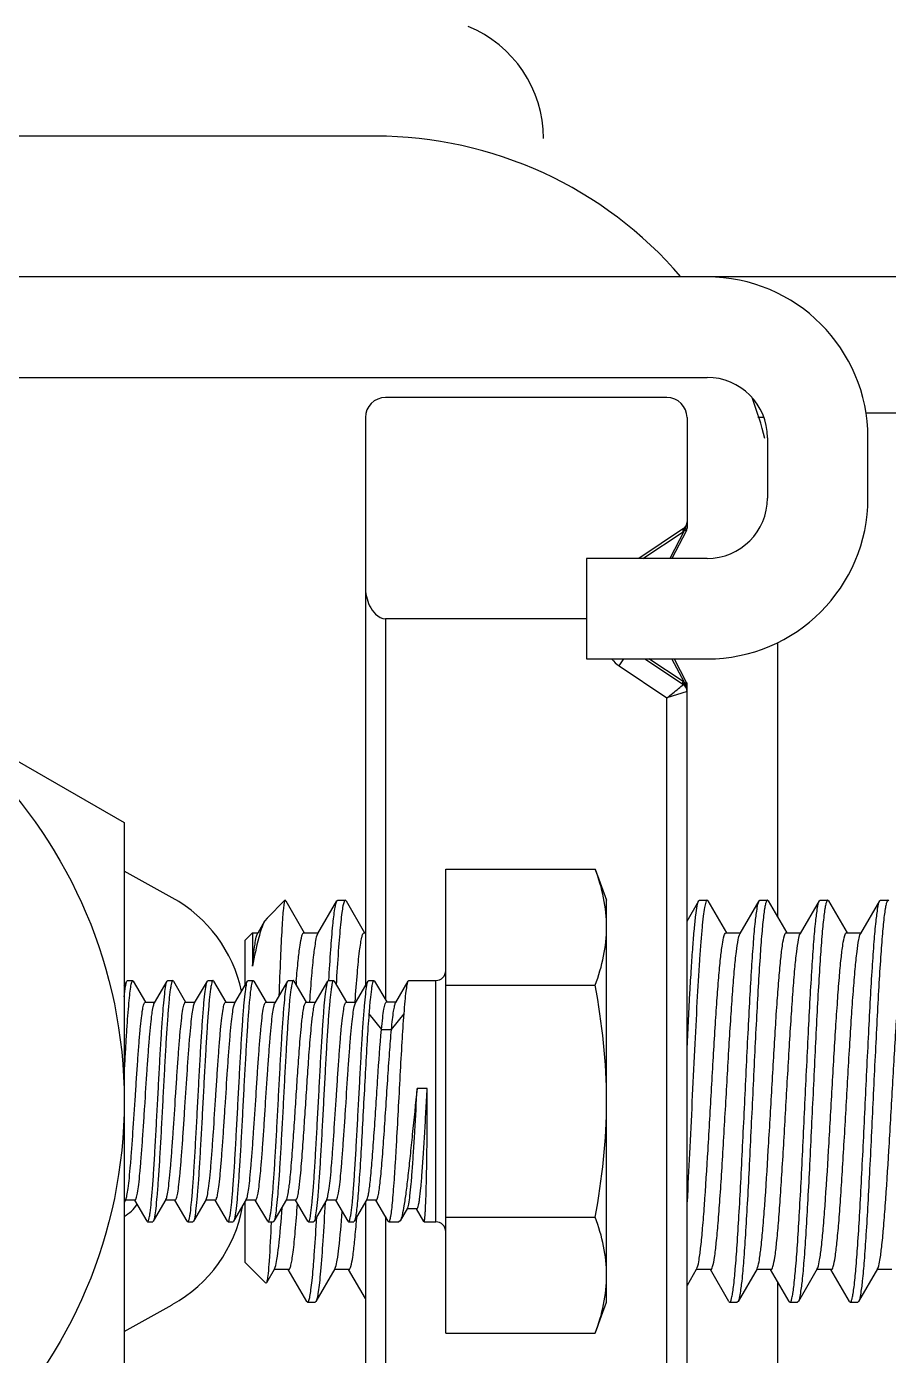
# Model space of a CAD drawing. Extents: x 27938 to 1507990, y 110129 to 923079.
# Drawn here: x 478584.3 to 478759.6, y 358141.1 to 358411.4 of the extents above; entities that cross this region are included whole.
import ezdxf

# ---------------------------------------------------------------- set-up
doc = ezdxf.new("R2010")
doc.units = 0
doc.header["$LTSCALE"] = 1000
doc.header["$MEASUREMENT"] = 0

msp = doc.modelspace()

# ---------------------------------------------------------------- linework, layer by layer
for p, q in [((478655.24, 358389.11), (478311.45, 358389.11)), ((479899.14, 358360.5), (478452.85, 358360.49)), ((478452.85, 358340.05), (478722.71, 358340.05)), ((478714.53, 358335.96), (478657.29, 358335.96)), ((479899.14, 358332.79), (478755.03, 358332.79)), ((478653.2, 358331.87), (478653.2, 358216.31)), ((478718.62, 358331.87), (478718.62, 358310.66)), ((478734.22, 358331.87), (478733.01, 358331.87)), ((478734.97, 358327.78), (478734.97, 358315.51)), ((478755.42, 358315.51), (478755.42, 358327.78)), ((478717.89, 358309.3), (478708.8, 358303.25)), ((478709.64, 358303.25), (478717.83, 358308.67)), ((478718.06, 358308.84), (478715.11, 358303.25)), ((478718.47, 358308.81), (478715.54, 358303.25)), ((478717.97, 358309.09), (478718.06, 358308.84)), ((478718.06, 358308.84), (478718.16, 358308.97)), ((478718.36, 358309.06), (478718.21, 358308.99)), ((478718.33, 358309.52), (478718.48, 358309.96)), ((478718.62, 358310.66), (478718.62, 358309.38)), ((478506, 358306.16), (478604.13, 358249.51)), ((478722.71, 358303.25), (478698.17, 358303.25)), ((478698.17, 358303.25), (478698.17, 358282.8)), ((478698.17, 358290.98), (478657.29, 358290.98)), ((478657.29, 358290.98), (478657.29, 358213.46)), ((478737.02, 358286.12), (478737.02, 358230.35)), ((478698.17, 358282.8), (478722.71, 358282.8)), ((478704.81, 358281.37), (478705.77, 358282.8)), ((478704.81, 358281.37), (478714.53, 358274.89)), ((478710.03, 358282.8), (478717.89, 358277.57)), ((478717.82, 358278.19), (478710.83, 358282.81)), ((478718.09, 358278), (478715.56, 358282.8)), ((478715.98, 358282.8), (478718.47, 358278.09)), ((478718.62, 358276.2), (478714.53, 358274.89)), ((478718, 358277.76), (478718.09, 358278)), ((478718.05, 358277.51), (478718.06, 358277.46)), ((478718.06, 358277.46), (478718.1, 358277.4)), ((478718.12, 358277.96), (478718.09, 358278)), ((478718.15, 358277.91), (478718.12, 358277.96)), ((478718.14, 358277.9), (478718.48, 358278.09)), ((478718.62, 358109.5), (478718.62, 358277.51)), ((478714.53, 358110.81), (478714.53, 358274.89)), ((478604.13, 358249.51), (478604.13, 358136.2)), ((478613.92, 358234.24), (478604.13, 358239.66)), ((478669.55, 358240.06), (478699.96, 358240.06)), ((478669.55, 358145.64), (478669.55, 358240.06)), ((478699.96, 358240.06), (478702.26, 358233.74)), ((478633.19, 358230.09), (478636.84, 358233.74)), ((478636.84, 358233.74), (478636.82, 358233.71)), ((478637, 358233.6), (478636.84, 358233.74)), ((478637, 358233.6), (478640.76, 358227.11)), ((478643.54, 358226.95), (478647.41, 358233.6)), ((478647.41, 358233.6), (478647.57, 358233.74)), ((478647.57, 358233.74), (478649.11, 358233.74)), ((478647.57, 358233.74), (478649.11, 358233.74)), ((478649.11, 358233.74), (478649.09, 358233.74)), ((478649.27, 358233.6), (478649.11, 358233.74)), ((478649.27, 358233.6), (478653.03, 358227.11)), ((478702.26, 358151.96), (478702.26, 358233.74)), ((478718.62, 358229.49), (478721.01, 358233.6)), ((478721.01, 358233.6), (478721.17, 358233.74)), ((478721.17, 358233.74), (478722.71, 358233.74)), ((478721.17, 358233.74), (478722.71, 358233.74)), ((478722.71, 358233.74), (478722.68, 358233.74)), ((478722.87, 358233.6), (478722.71, 358233.74)), ((478722.87, 358233.6), (478726.63, 358227.11)), ((478729.41, 358226.95), (478733.28, 358233.6)), ((478733.28, 358233.6), (478733.44, 358233.74)), ((478733.44, 358233.74), (478734.97, 358233.74)), ((478733.44, 358233.74), (478734.97, 358233.74)), ((478734.97, 358233.74), (478734.95, 358233.74)), ((478735.13, 358233.6), (478734.97, 358233.74)), ((478735.13, 358233.6), (478738.89, 358227.11)), ((478741.67, 358226.95), (478745.54, 358233.6)), ((478745.54, 358233.6), (478745.7, 358233.74)), ((478745.7, 358233.74), (478747.24, 358233.74)), ((478745.7, 358233.74), (478747.24, 358233.74)), ((478747.24, 358233.74), (478747.22, 358233.74)), ((478747.4, 358233.6), (478747.24, 358233.74)), ((478747.4, 358233.6), (478751.16, 358227.11)), ((478753.94, 358226.95), (478757.81, 358233.6)), ((478757.81, 358233.6), (478757.97, 358233.74)), ((478757.97, 358233.74), (478759.51, 358233.74)), ((478757.97, 358233.74), (478759.51, 358233.74)), ((478759.51, 358233.74), (478759.48, 358233.74)), ((478759.67, 358233.6), (478759.51, 358233.74)), ((478633.19, 358230.09), (478632.76, 358229.51)), ((478628.66, 358225.56), (478630.22, 358227.11)), ((478630.22, 358227.11), (478631.37, 358227.11)), ((478630.22, 358227.11), (478630.22, 358220.34)), ((478631.28, 358226.95), (478631.37, 358227.11)), ((478631.37, 358227.11), (478632.76, 358229.51)), ((478640.67, 358227.11), (478643.64, 358227.11)), ((478652.93, 358227.11), (478653.2, 358227.11)), ((478726.53, 358227.11), (478729.5, 358227.11)), ((478738.8, 358227.11), (478741.77, 358227.11)), ((478751.06, 358227.11), (478754.03, 358227.11)), ((478628.66, 358225.56), (478628.66, 358216.31)), ((478604.13, 358216.31), (478604.7, 358217.28)), ((478604.7, 358217.28), (478604.82, 358217.38)), ((478604.82, 358217.38), (478605.84, 358217.38)), ((478604.82, 358217.38), (478605.84, 358217.38)), ((478605.96, 358217.28), (478605.84, 358217.38)), ((478605.96, 358217.28), (478608.46, 358212.97)), ((478610.29, 358212.84), (478612.88, 358217.28)), ((478612.88, 358217.28), (478612.99, 358217.38)), ((478612.99, 358217.38), (478614.02, 358217.38)), ((478612.99, 358217.38), (478614.02, 358217.38)), ((478614.14, 358217.28), (478614.02, 358217.38)), ((478614.14, 358217.28), (478616.64, 358212.97)), ((478618.47, 358212.84), (478621.05, 358217.28)), ((478621.05, 358217.28), (478621.17, 358217.38)), ((478621.17, 358217.38), (478622.2, 358217.38)), ((478621.17, 358217.38), (478622.2, 358217.38)), ((478622.22, 358217.38), (478622.2, 358217.38)), ((478622.31, 358217.28), (478622.22, 358217.38)), ((478622.31, 358217.28), (478624.82, 358212.97)), ((478626.64, 358212.84), (478629.23, 358217.28)), ((478629.23, 358217.28), (478629.35, 358217.38)), ((478629.35, 358217.38), (478630.37, 358217.38)), ((478629.35, 358217.38), (478630.37, 358217.38)), ((478630.49, 358217.28), (478630.37, 358217.38)), ((478630.49, 358217.28), (478633, 358212.97)), ((478634.82, 358212.84), (478637.41, 358217.28)), ((478637.41, 358217.28), (478637.53, 358217.38)), ((478637.53, 358217.38), (478638.55, 358217.38)), ((478637.53, 358217.38), (478638.55, 358217.38)), ((478638.67, 358217.28), (478638.55, 358217.38)), ((478638.67, 358217.28), (478641.17, 358212.97)), ((478643, 358212.84), (478645.59, 358217.28)), ((478645.59, 358217.28), (478645.7, 358217.38)), ((478645.7, 358217.38), (478646.73, 358217.38)), ((478645.7, 358217.38), (478646.73, 358217.38)), ((478646.85, 358217.28), (478646.73, 358217.38)), ((478646.85, 358217.28), (478649.35, 358212.97)), ((478647.29, 358217.27), (478647.25, 358216.63)), ((478647.3, 358217.44), (478647.29, 358217.27)), ((478651.18, 358212.84), (478653.76, 358217.28)), ((478653.76, 358217.28), (478653.88, 358217.38)), ((478653.88, 358217.38), (478654.94, 358217.38)), ((478653.88, 358217.38), (478654.94, 358217.38)), ((478655.08, 358217.26), (478654.94, 358217.38)), ((478655.08, 358217.26), (478657.54, 358213.03)), ((478659.36, 358212.9), (478661.92, 358217.29)), ((478661.92, 358217.29), (478662.02, 358217.38)), ((478662.02, 358217.38), (478667.51, 358217.38)), ((478662.02, 358217.38), (478667.51, 358217.38)), ((478667.51, 358168.32), (478667.51, 358217.38)), ((478669.55, 358216.46), (478699.96, 358216.46)), ((478608.39, 358212.97), (478610.36, 358212.97)), ((478616.57, 358212.97), (478618.54, 358212.97)), ((478624.75, 358212.97), (478626.72, 358212.97)), ((478632.92, 358212.97), (478634.89, 358212.97)), ((478641.1, 358212.97), (478643.07, 358212.97)), ((478649.28, 358212.97), (478651.25, 358212.97)), ((478651.09, 358212.94), (478651.1, 358213.07)), ((478657.47, 358213.03), (478659.44, 358213.03)), ((478653.92, 358210.63), (478656.47, 358207.43)), ((478658.51, 358207.43), (478661.07, 358210.63)), ((478656.47, 358207.43), (478658.51, 358207.43)), ((478665.77, 358195.45), (478663.73, 358195.45)), ((478604.45, 358172.86), (478604.13, 358172.32)), ((478606.35, 358172.73), (478604.37, 358172.73)), ((478608.79, 358168.42), (478606.27, 358172.73)), ((478612.62, 358172.86), (478610.05, 358168.42)), ((478614.52, 358172.73), (478612.55, 358172.73)), ((478616.96, 358168.42), (478614.45, 358172.73)), ((478620.8, 358172.86), (478618.23, 358168.42)), ((478622.7, 358172.73), (478620.73, 358172.73)), ((478625.14, 358168.42), (478622.63, 358172.73)), ((478628.98, 358172.86), (478626.4, 358168.42)), ((478628.66, 358172.32), (478628.66, 358160.14)), ((478630.88, 358172.73), (478628.91, 358172.73)), ((478633.32, 358168.42), (478630.81, 358172.73)), ((478637.16, 358172.86), (478634.58, 358168.42)), ((478639.06, 358172.73), (478637.08, 358172.73)), ((478641.5, 358168.42), (478638.98, 358172.73)), ((478645.33, 358172.86), (478642.76, 358168.42)), ((478647.23, 358172.73), (478645.26, 358172.73)), ((478649.67, 358168.42), (478647.16, 358172.73)), ((478653.51, 358172.86), (478650.94, 358168.42)), ((478653.2, 358172.32), (478653.2, 358053.83)), ((478655.41, 358172.73), (478653.44, 358172.73)), ((478657.85, 358168.42), (478655.34, 358172.73)), ((478661.74, 358171.06), (478660.27, 358168.54)), ((478663.65, 358170.94), (478661.67, 358170.94)), ((478665.09, 358168.35), (478663.58, 358170.94)), ((478608.79, 358168.42), (478608.9, 358168.32)), ((478608.9, 358168.32), (478609.93, 358168.32)), ((478608.9, 358168.32), (478609.93, 358168.32)), ((478610.05, 358168.42), (478609.93, 358168.32)), ((478616.96, 358168.42), (478617.08, 358168.32)), ((478617.08, 358168.32), (478618.11, 358168.32)), ((478617.08, 358168.32), (478618.11, 358168.32)), ((478618.23, 358168.42), (478618.11, 358168.32)), ((478625.14, 358168.42), (478625.26, 358168.32)), ((478625.26, 358168.32), (478626.28, 358168.32)), ((478625.26, 358168.32), (478626.28, 358168.32)), ((478626.4, 358168.42), (478626.28, 358168.32)), ((478633.32, 358168.42), (478633.44, 358168.32)), ((478633.44, 358168.32), (478634.46, 358168.32)), ((478633.44, 358168.32), (478634.46, 358168.32)), ((478634.03, 358168.24), (478634.03, 358168.19)), ((478634.58, 358168.42), (478634.46, 358168.32)), ((478641.5, 358168.42), (478641.62, 358168.32)), ((478641.62, 358168.32), (478642.64, 358168.32)), ((478641.62, 358168.32), (478642.64, 358168.32)), ((478642.76, 358168.42), (478642.64, 358168.32)), ((478643.25, 358168.39), (478643.31, 358169.32)), ((478643.25, 358168.35), (478643.25, 358168.39)), ((478649.67, 358168.42), (478649.79, 358168.32)), ((478649.79, 358168.32), (478650.82, 358168.32)), ((478649.79, 358168.32), (478650.82, 358168.32)), ((478650.94, 358168.42), (478650.82, 358168.32)), ((478657.29, 358169.39), (478657.29, 358049.74)), ((478657.85, 358168.42), (478657.97, 358168.32)), ((478657.97, 358168.32), (478660.02, 358168.32)), ((478657.97, 358168.32), (478660.02, 358168.32)), ((478660.27, 358168.54), (478660.02, 358168.32)), ((478665.09, 358168.35), (478665.12, 358168.32)), ((478665.12, 358168.32), (478667.51, 358168.32)), ((478665.12, 358168.32), (478667.51, 358168.32)), ((478669.55, 358169.24), (478699.96, 358169.24)), ((478628.66, 358160.14), (478632.95, 358155.85)), ((478634.63, 358158.59), (478633.07, 358155.89)), ((478634.73, 358158.75), (478634.63, 358158.59)), ((478637.6, 358158.59), (478634.63, 358158.59)), ((478641.28, 358152.1), (478637.5, 358158.59)), ((478646.99, 358158.75), (478643.14, 358152.1)), ((478649.87, 358158.59), (478646.9, 358158.59)), ((478653.2, 358152.7), (478649.77, 358158.59)), ((478720.49, 358158.59), (478718.62, 358155.35)), ((478720.59, 358158.75), (478720.49, 358158.59)), ((478723.46, 358158.59), (478720.49, 358158.59)), ((478720.59, 358158.75), (478720.7, 358159.01)), ((478727.14, 358152.1), (478723.37, 358158.59)), ((478732.86, 358158.75), (478729, 358152.1)), ((478735.73, 358158.59), (478732.76, 358158.59)), ((478732.86, 358158.75), (478732.97, 358159)), ((478739.41, 358152.1), (478735.63, 358158.59)), ((478745.12, 358158.75), (478741.27, 358152.1)), ((478748, 358158.59), (478745.03, 358158.59)), ((478745.12, 358158.75), (478745.23, 358158.99)), ((478751.68, 358152.1), (478747.9, 358158.59)), ((478757.39, 358158.75), (478753.53, 358152.1)), ((478760.26, 358158.59), (478757.29, 358158.59)), ((478757.39, 358158.75), (478757.49, 358158.98)), ((478633.07, 358155.89), (478632.95, 358155.85)), ((478737.02, 358156.21), (478737.02, 358099.58)), ((478604.13, 358146.04), (478613.92, 358151.46)), ((478641.28, 358152.1), (478641.44, 358151.96)), ((478641.44, 358151.96), (478641.46, 358151.97)), ((478641.44, 358151.96), (478642.98, 358151.96)), ((478641.44, 358151.96), (478642.98, 358151.96)), ((478643.14, 358152.1), (478642.98, 358151.96)), ((478699.96, 358145.64), (478702.26, 358151.96)), ((478727.14, 358152.1), (478727.3, 358151.96)), ((478727.3, 358151.96), (478727.33, 358151.97)), ((478727.3, 358151.96), (478728.84, 358151.96)), ((478727.3, 358151.96), (478728.84, 358151.96)), ((478729, 358152.1), (478728.84, 358151.96)), ((478739.41, 358152.1), (478739.57, 358151.96)), ((478739.57, 358151.96), (478739.59, 358151.97)), ((478739.57, 358151.96), (478741.11, 358151.96)), ((478739.57, 358151.96), (478741.11, 358151.96)), ((478741.27, 358152.1), (478741.11, 358151.96)), ((478751.68, 358152.1), (478751.84, 358151.96)), ((478751.84, 358151.96), (478751.86, 358151.97)), ((478751.84, 358151.96), (478753.37, 358151.96)), ((478751.84, 358151.96), (478753.37, 358151.96)), ((478753.53, 358152.1), (478753.37, 358151.96)), ((478669.55, 358145.64), (478699.96, 358145.64))]:
    msp.add_line(p, q)
msp.add_circle((478506, 358192.85), 98.13)
for centre, radius, start, end in [((478664.89, 358388.67), 24.53, 0, 67.9757), ((478655.24, 358307.34), 81.78, 40.5827, 90), ((478722.71, 358327.78), 32.71, 0, 90), ((478722.71, 358327.78), 12.27, 0, 90), ((478657.29, 358331.87), 4.09, 90, 180), ((478714.53, 358331.87), 4.09, 0, 90), ((478655.24, 358307.34), 81.78, 14.375, 20.3315), ((478722.71, 358315.51), 32.71, 270, 0), ((478722.71, 358315.51), 12.27, 270, 0), ((478716.24, 358311.07), 2.88, 303.5501, 309.2239), ((478716.98, 358310.66), 1.64, 303.6901, 0), ((478670.42, 358323.47), 49.89, 343.1105, 343.3846), ((478717.93, 358309.78), 0.834, 286.0364, 289.7696), ((478736.35, 358303.79), 18.91, 162.3685, 163.3734), ((478707.99, 358286.13), 5.72, 215.8765, 236.3099), ((478716.25, 358275.81), 2.85, 50.0267, 56.6343), ((478716.98, 358276.2), 1.64, 0, 56.3099), ((478717.97, 358277.17), 0.75, 70.338, 76.9912), ((478716.25, 358276.67), 2.28, 28.8038, 32.2564), ((478717.94, 358277.07), 0.853, 65.1804, 70.3543), ((478716.14, 358276.61), 2.41, 27.7889, 28.824), ((478715.97, 358276.53), 2.59, 22.9098, 27.7391), ((478717.89, 358276.97), 0.965, 60.8148, 65.1876), ((478717.84, 358276.87), 1.08, 57.2542, 60.8239), ((478715.68, 358276.4), 2.91, 18.3861, 22.9192), ((478717.9, 358276.97), 0.96, 55.2626, 57.3148), ((478714.89, 358276.21), 3.73, 359.9603, 9.4682), ((478600.04, 358209.21), 28.62, 12.1061, 61), ((478667.51, 358219.43), 2.04, 270, 0), ((478605.84, 358217.31), 0.0699, 90.0399, 101.0259), ((478614.02, 358217.31), 0.0699, 90.0397, 101.0109), ((478630.37, 358217.31), 0.0699, 90.0397, 101.0086), ((478638.55, 358217.31), 0.0699, 90.0406, 101.0887), ((478948.02, 358192.19), 309.89, 175.3494, 175.4873), ((478646.73, 358217.31), 0.0699, 90.0396, 100.9957), ((478654.94, 358217.3), 0.0791, 90.0053, 95.8146), ((478600.04, 358176.5), 8.18, 300.1102, 325.6732), ((478600.04, 358176.5), 28.62, 299, 349.6549), ((478608.9, 358168.39), 0.0699, 270.0385, 280.8952), ((478617.08, 358168.39), 0.0698, 270.0368, 280.7312), ((478625.26, 358168.39), 0.0699, 270.0386, 280.9011), ((478633.44, 358168.39), 0.0698, 270.037, 280.7443), ((478641.62, 358168.39), 0.0699, 270.0386, 280.9047), ((478649.79, 358168.39), 0.0698, 270.0373, 280.7759), ((478341.41, 358193.6), 311, 355.3422, 355.5016), ((478657.97, 358168.39), 0.0698, 270.0331, 280.3601), ((478667.51, 358166.27), 2.04, 0, 90)]:
    msp.add_arc(centre, radius, start, end)
for points, knots in [([(478717.79, 358309.17), (478717.78, 358309.14), (478717.75, 358308.97), (478717.79, 358308.8), (478717.83, 358308.67)], [0, 0, 0, 0, 0.200998, 1, 1, 1, 1]), ([(478718.02, 358309.4), (478717.96, 358309.36), (478717.95, 358309.23), (478717.96, 358309.12), (478717.97, 358309.09)], [0, 0, 0, 0, 0.67298, 1, 1, 1, 1]), ([(478718.47, 358308.81), (478718.45, 358308.78), (478718.34, 358308.93), (478718.24, 358308.93), (478718.16, 358308.97)], [0, 0, 0, 0, 0.259642, 1, 1, 1, 1]), ([(478718.62, 358309.38), (478718.62, 358309.28), (478718.52, 358309.15), (478718.4, 358309.08), (478718.36, 358309.06)], [0, 0, 0, 0, 0.684585, 1, 1, 1, 1]), ([(478718.6, 358309.18), (478718.6, 358309.21), (478718.59, 358309.27), (478718.57, 358309.32), (478718.56, 358309.35)], [0, 0, 0, 0, 0.483166, 1, 1, 1, 1]), ([(478718.6, 358309.18), (478718.6, 358309.21), (478718.59, 358309.27), (478718.57, 358309.32), (478718.56, 358309.35)], [0, 0, 0, 0, 0.483166, 1, 1, 1, 1]), ([(478718.6, 358309.18), (478718.6, 358309.21), (478718.59, 358309.27), (478718.57, 358309.32), (478718.56, 358309.35)], [0, 0, 0, 0, 0.483166, 1, 1, 1, 1]), ([(478718.6, 358309.18), (478718.6, 358309.21), (478718.59, 358309.27), (478718.57, 358309.32), (478718.56, 358309.35)], [0, 0, 0, 0, 0.483166, 1, 1, 1, 1]), ([(478653.2, 358297.47), (478653.2, 358296.82), (478653.34, 358295.49), (478654, 358293.57), (478655.13, 358291.76), (478656.54, 358290.98), (478657.29, 358290.98)], [0, 0, 0, 0, 0.235531, 0.478205, 0.731471, 1, 1, 1, 1]), ([(478714.53, 358274.89), (478715.31, 358275.51), (478716.46, 358276.37), (478717.53, 358277.33), (478717.89, 358277.57)], [0, 0, 0, 0, 0.698346, 1, 1, 1, 1]), ([(478717.79, 358277.7), (478717.78, 358277.73), (478717.75, 358277.9), (478717.78, 358278.07), (478717.82, 358278.19)], [0, 0, 0, 0, 0.201666, 1, 1, 1, 1]), ([(478718.04, 358277.45), (478717.98, 358277.5), (478717.97, 358277.62), (478717.99, 358277.72), (478718, 358277.76)], [0, 0, 0, 0, 0.671481, 1, 1, 1, 1]), ([(478718.15, 358277.91), (478718.13, 358277.88), (478718.08, 358277.75), (478718.04, 358277.61), (478718.05, 358277.51)], [0, 0, 0, 0, 0.307942, 1, 1, 1, 1]), ([(478718.6, 358277.71), (478718.6, 358277.68), (478718.59, 358277.62), (478718.57, 358277.57), (478718.56, 358277.54)], [0, 0, 0, 0, 0.48312, 1, 1, 1, 1]), ([(478702.26, 358228.26), (478702.26, 358230.25), (478701.82, 358234.28), (478700.66, 358238.15), (478699.96, 358240.06)], [0, 0, 0, 0, 0.493589, 1, 1, 1, 1]), ([(478636.82, 358233.71), (478636.72, 358233.55), (478636.64, 358232.97), (478636.48, 358231.85), (478636.35, 358230.14), (478636.13, 358226.81), (478635.88, 358221.46), (478635.7, 358216.86), (478635.6, 358214.27)], [0, 0, 0, 0, 0.028803, 0.087347, 0.175234, 0.291375, 0.601546, 1, 1, 1, 1]), ([(478645.76, 358217.4), (478645.89, 358219.5), (478646.12, 358223.25), (478646.52, 358228.12), (478646.85, 358231.24), (478647.16, 358232.88), (478647.31, 358233.42), (478647.41, 358233.6)], [0, 0, 0, 0, 0.387493, 0.691197, 0.897942, 0.962227, 1, 1, 1, 1]), ([(478649.09, 358233.74), (478648.96, 358233.7), (478648.79, 358233.22), (478648.59, 358232.43), (478648.38, 358231.02), (478648.17, 358229.18), (478647.95, 358226.84), (478647.64, 358222.88), (478647.44, 358219.7), (478647.3, 358217.44)], [0, 0, 0, 0, 0.023735, 0.077097, 0.161261, 0.275517, 0.41849, 0.588403, 1, 1, 1, 1]), ([(478722.68, 358233.74), (478722.53, 358233.7), (478722.35, 358233.06), (478722.12, 358232.06), (478721.89, 358230.25), (478721.64, 358227.89), (478721.39, 358224.9), (478721.04, 358219.91), (478720.61, 358212.63), (478720.12, 358203.02), (478719.63, 358192.73), (478719.14, 358182.44), (478718.8, 358175.67), (478718.62, 358172.4)], [0, 0, 0, 0, 0.007805, 0.026033, 0.05491, 0.094055, 0.142842, 0.200464, 0.338231, 0.498126, 0.669393, 0.840521, 1, 1, 1, 1]), ([(478718.62, 358203.48), (478718.8, 358207.29), (478719.08, 358212.76), (478719.49, 358219.68), (478719.79, 358224.01), (478720.08, 358227.61), (478720.35, 358230.41), (478720.65, 358232.3), (478720.84, 358233.3), (478721.01, 358233.6)], [0, 0, 0, 0, 0.377827, 0.543307, 0.687889, 0.808224, 0.901551, 0.96582, 1, 1, 1, 1]), ([(478727.33, 358151.97), (478727.42, 358151.99), (478727.57, 358152.32), (478727.73, 358152.89), (478727.91, 358153.88), (478728.18, 358155.84), (478728.49, 358159.13), (478728.85, 358163.94), (478729.21, 358169.81), (478729.57, 358176.51), (478729.94, 358183.8), (478730.42, 358193.93), (478730.9, 358203.95), (478731.4, 358213.48), (478731.75, 358219.69), (478732.12, 358224.91), (478732.45, 358229.01), (478732.84, 358231.74), (478733.04, 358233.19), (478733.28, 358233.6)], [0, 0, 0, 0, 0.003605, 0.011246, 0.023192, 0.039401, 0.084083, 0.143772, 0.216343, 0.299189, 0.389323, 0.483494, 0.670333, 0.756261, 0.832983, 0.897738, 0.948215, 0.982645, 1, 1, 1, 1]), ([(478734.95, 358233.74), (478734.85, 358233.71), (478734.7, 358233.38), (478734.54, 358232.81), (478734.36, 358231.83), (478734.1, 358229.86), (478733.78, 358226.58), (478733.43, 358221.76), (478733.07, 358215.89), (478732.7, 358209.19), (478732.34, 358201.9), (478731.85, 358191.77), (478731.38, 358181.76), (478730.88, 358172.22), (478730.52, 358166.02), (478730.15, 358160.79), (478729.83, 358156.7), (478729.44, 358153.96), (478729.24, 358152.51), (478729, 358152.1)], [0, 0, 0, 0, 0.00361, 0.011255, 0.023204, 0.039415, 0.084097, 0.143782, 0.216343, 0.299177, 0.389297, 0.483455, 0.670273, 0.756196, 0.832918, 0.89768, 0.94817, 0.98262, 1, 1, 1, 1]), ([(478739.59, 358151.97), (478739.69, 358151.99), (478739.84, 358152.32), (478740, 358152.89), (478740.18, 358153.88), (478740.44, 358155.84), (478740.76, 358159.13), (478741.11, 358163.94), (478741.48, 358169.81), (478741.84, 358176.51), (478742.2, 358183.8), (478742.69, 358193.93), (478743.16, 358203.95), (478743.66, 358213.48), (478744.02, 358219.69), (478744.39, 358224.92), (478744.71, 358229.01), (478745.1, 358231.74), (478745.3, 358233.19), (478745.54, 358233.6)], [0, 0, 0, 0, 0.003608, 0.011251, 0.0232, 0.039412, 0.0841, 0.143792, 0.216367, 0.299219, 0.389358, 0.48353, 0.670361, 0.756278, 0.832994, 0.897746, 0.94822, 0.982647, 1, 1, 1, 1]), ([(478747.22, 358233.74), (478747.12, 358233.71), (478746.97, 358233.38), (478746.81, 358232.81), (478746.63, 358231.83), (478746.36, 358229.86), (478746.05, 358226.57), (478745.69, 358221.76), (478745.33, 358215.89), (478744.97, 358209.19), (478744.61, 358201.9), (478744.12, 358191.77), (478743.65, 358181.76), (478743.15, 358172.22), (478742.79, 358166.02), (478742.42, 358160.79), (478742.09, 358156.7), (478741.7, 358153.96), (478741.5, 358152.51), (478741.27, 358152.1)], [0, 0, 0, 0, 0.00361, 0.011257, 0.023207, 0.03942, 0.084107, 0.143795, 0.216358, 0.299194, 0.38932, 0.48348, 0.67029, 0.756208, 0.832927, 0.897686, 0.948174, 0.982621, 1, 1, 1, 1]), ([(478751.86, 358151.97), (478751.95, 358151.99), (478752.11, 358152.32), (478752.26, 358152.89), (478752.44, 358153.88), (478752.71, 358155.84), (478753.02, 358159.13), (478753.38, 358163.94), (478753.74, 358169.81), (478754.1, 358176.51), (478754.47, 358183.8), (478754.95, 358193.93), (478755.43, 358203.95), (478755.93, 358213.48), (478756.29, 358219.69), (478756.66, 358224.91), (478756.98, 358229.01), (478757.37, 358231.74), (478757.57, 358233.19), (478757.81, 358233.6)], [0, 0, 0, 0, 0.003605, 0.011246, 0.023191, 0.0394, 0.084081, 0.143769, 0.21634, 0.299187, 0.389322, 0.483492, 0.670333, 0.756258, 0.832977, 0.897734, 0.948214, 0.982646, 1, 1, 1, 1]), ([(478759.48, 358233.74), (478759.39, 358233.71), (478759.23, 358233.38), (478759.08, 358232.81), (478758.9, 358231.83), (478758.63, 358229.86), (478758.32, 358226.58), (478757.96, 358221.76), (478757.6, 358215.89), (478757.24, 358209.19), (478756.87, 358201.9), (478756.39, 358191.77), (478755.91, 358181.76), (478755.41, 358172.22), (478755.05, 358166.02), (478754.68, 358160.79), (478754.36, 358156.7), (478753.97, 358153.96), (478753.77, 358152.51), (478753.53, 358152.1)], [0, 0, 0, 0, 0.003609, 0.011254, 0.023203, 0.039414, 0.084098, 0.143785, 0.216348, 0.299182, 0.389306, 0.483467, 0.670283, 0.7562, 0.83292, 0.897683, 0.948173, 0.982621, 1, 1, 1, 1]), ([(478632.76, 358229.51), (478632.16, 358228.47), (478631.26, 358225.37), (478630.59, 358222.28), (478630.22, 358220.34)], [0, 0, 0, 0, 0.378609, 1, 1, 1, 1]), ([(478639.15, 358217.31), (478639.26, 358218.7), (478639.48, 358221.13), (478639.82, 358224.17), (478640.15, 358226.05), (478640.4, 358226.86), (478640.58, 358227.11), (478640.67, 358227.11)], [0, 0, 0, 0, 0.418103, 0.729509, 0.923457, 0.975156, 1, 1, 1, 1]), ([(478651.1, 358213.07), (478651.24, 358215.04), (478651.5, 358218.48), (478651.89, 358222.47), (478652.21, 358224.86), (478652.44, 358226.06), (478652.61, 358226.72), (478652.82, 358227.11), (478652.93, 358227.11)], [0, 0, 0, 0, 0.413981, 0.72778, 0.84167, 0.924911, 0.976907, 1, 1, 1, 1]), ([(478699.96, 358216.46), (478700.66, 358218.37), (478701.82, 358222.24), (478702.26, 358226.27), (478702.26, 358228.26)], [0, 0, 0, 0, 0.506411, 1, 1, 1, 1]), ([(478720.7, 358159.01), (478720.89, 358159.51), (478721.14, 358160.95), (478721.49, 358163.62), (478721.83, 358167.31), (478722.34, 358173.84), (478722.93, 358183.35), (478723.49, 358193.42), (478723.97, 358201.72), (478724.33, 358207.63), (478724.69, 358213.03), (478725.04, 358217.72), (478725.39, 358221.56), (478725.72, 358224.38), (478726.04, 358226.13), (478726.28, 358226.89), (478726.45, 358227.11), (478726.53, 358227.11)], [0, 0, 0, 0, 0.023657, 0.063412, 0.118049, 0.185727, 0.350546, 0.535324, 0.627293, 0.714724, 0.794598, 0.864159, 0.92102, 0.963257, 0.989538, 0.996565, 1, 1, 1, 1]), ([(478732.97, 358159), (478733.15, 358159.5), (478733.4, 358160.93), (478733.75, 358163.59), (478734.1, 358167.27), (478734.6, 358173.81), (478735.19, 358183.32), (478735.76, 358193.39), (478736.24, 358201.69), (478736.59, 358207.61), (478736.95, 358213.01), (478737.3, 358217.71), (478737.66, 358221.56), (478737.98, 358224.38), (478738.3, 358226.12), (478738.54, 358226.89), (478738.72, 358227.11), (478738.8, 358227.11)], [0, 0, 0, 0, 0.023519, 0.06316, 0.117709, 0.18533, 0.350118, 0.534956, 0.626978, 0.714471, 0.794408, 0.86403, 0.920944, 0.963223, 0.989529, 0.996563, 1, 1, 1, 1]), ([(478745.23, 358158.99), (478745.42, 358159.49), (478745.67, 358160.92), (478746.02, 358163.57), (478746.36, 358167.24), (478746.87, 358173.77), (478747.45, 358183.28), (478748.02, 358193.36), (478748.5, 358201.67), (478748.86, 358207.59), (478749.22, 358212.99), (478749.57, 358217.7), (478749.92, 358221.55), (478750.25, 358224.38), (478750.57, 358226.12), (478750.81, 358226.89), (478750.98, 358227.11), (478751.06, 358227.11)], [0, 0, 0, 0, 0.023381, 0.062907, 0.11737, 0.184933, 0.349689, 0.534588, 0.626663, 0.714217, 0.794218, 0.863901, 0.920868, 0.963188, 0.98952, 0.996561, 1, 1, 1, 1]), ([(478757.49, 358158.98), (478757.68, 358159.48), (478757.93, 358160.9), (478758.28, 358163.54), (478758.62, 358167.21), (478759.13, 358173.74), (478759.72, 358183.25), (478760.29, 358193.33), (478760.77, 358201.64), (478761.12, 358207.57), (478761.48, 358212.98), (478761.83, 358217.69), (478762.19, 358221.54), (478762.52, 358224.37), (478762.84, 358226.12), (478763.07, 358226.88), (478763.25, 358227.11), (478763.33, 358227.11)], [0, 0, 0, 0, 0.023243, 0.062653, 0.117029, 0.184534, 0.349259, 0.534218, 0.626347, 0.713963, 0.794028, 0.863772, 0.920792, 0.963153, 0.989511, 0.996558, 1, 1, 1, 1]), ([(478630.22, 358220.34), (478630.36, 358221.83), (478630.55, 358223.8), (478630.95, 358225.99), (478631.14, 358226.72), (478631.28, 358226.95)], [0, 0, 0, 0, 0.670781, 0.879418, 1, 1, 1, 1]), ([(478641.9, 358213.06), (478642.02, 358214.84), (478642.27, 358218.02), (478642.63, 358222.19), (478643.05, 358225.01), (478643.29, 358226.52), (478643.54, 358226.95)], [0, 0, 0, 0, 0.381891, 0.683609, 0.892235, 1, 1, 1, 1]), ([(478723.46, 358158.59), (478723.54, 358158.59), (478723.72, 358158.83), (478723.97, 358159.62), (478724.29, 358161.43), (478724.63, 358164.35), (478724.99, 358168.33), (478725.34, 358173.19), (478725.71, 358178.76), (478726.07, 358184.83), (478726.56, 358193.3), (478727.03, 358201.7), (478727.53, 358209.72), (478727.89, 358214.97), (478728.25, 358219.41), (478728.59, 358222.92), (478728.96, 358225.31), (478729.19, 358226.57), (478729.41, 358226.95)], [0, 0, 0, 0, 0.003516, 0.010771, 0.037949, 0.081609, 0.140308, 0.211978, 0.294061, 0.383613, 0.477416, 0.664254, 0.750572, 0.827952, 0.893624, 0.945254, 0.981055, 1, 1, 1, 1]), ([(478735.73, 358158.59), (478735.81, 358158.59), (478735.99, 358158.83), (478736.23, 358159.62), (478736.56, 358161.43), (478736.89, 358164.35), (478737.25, 358168.33), (478737.61, 358173.19), (478737.97, 358178.76), (478738.34, 358184.83), (478738.82, 358193.3), (478739.3, 358201.7), (478739.8, 358209.72), (478740.16, 358214.97), (478740.52, 358219.41), (478740.85, 358222.92), (478741.23, 358225.31), (478741.45, 358226.57), (478741.67, 358226.95)], [0, 0, 0, 0, 0.003516, 0.010771, 0.037949, 0.081609, 0.140308, 0.211978, 0.294061, 0.383613, 0.477416, 0.664254, 0.750572, 0.827952, 0.893624, 0.945254, 0.981055, 1, 1, 1, 1]), ([(478748, 358158.59), (478748.08, 358158.59), (478748.26, 358158.83), (478748.5, 358159.62), (478748.82, 358161.43), (478749.16, 358164.35), (478749.52, 358168.33), (478749.88, 358173.19), (478750.24, 358178.76), (478750.6, 358184.83), (478751.09, 358193.3), (478751.56, 358201.7), (478752.06, 358209.72), (478752.42, 358214.97), (478752.79, 358219.41), (478753.12, 358222.92), (478753.49, 358225.31), (478753.72, 358226.57), (478753.94, 358226.95)], [0, 0, 0, 0, 0.003516, 0.010771, 0.037949, 0.081609, 0.140308, 0.211978, 0.294061, 0.383613, 0.477416, 0.664254, 0.750571, 0.827952, 0.893624, 0.945254, 0.981055, 1, 1, 1, 1]), ([(478605.83, 358217.38), (478605.78, 358217.37), (478605.69, 358217.24), (478605.6, 358216.97), (478605.49, 358216.54), (478605.34, 358215.67), (478605.16, 358214.21), (478604.96, 358212.04), (478604.75, 358209.36), (478604.54, 358206.24), (478604.34, 358202.77), (478604.2, 358200.35), (478604.13, 358199.1)], [0, 0, 0, 0, 0.007976, 0.023399, 0.047119, 0.079188, 0.167777, 0.287121, 0.434165, 0.605074, 0.795358, 1, 1, 1, 1]), ([(478604.13, 358214.06), (478604.21, 358214.79), (478604.31, 358215.74), (478604.53, 358216.81), (478604.63, 358217.16), (478604.7, 358217.28)], [0, 0, 0, 0, 0.664814, 0.874197, 1, 1, 1, 1]), ([(478608.92, 358168.32), (478608.98, 358168.33), (478609.08, 358168.52), (478609.19, 358168.87), (478609.31, 358169.45), (478609.48, 358170.62), (478609.69, 358172.58), (478609.93, 358175.45), (478610.17, 358178.95), (478610.41, 358182.95), (478610.65, 358187.31), (478610.9, 358191.87), (478611.14, 358196.46), (478611.38, 358200.92), (478611.62, 358205.09), (478611.87, 358208.82), (478612.1, 358211.98), (478612.34, 358214.45), (478612.54, 358216.04), (478612.73, 358216.89), (478612.82, 358217.18), (478612.88, 358217.28)], [0, 0, 0, 0, 0.003708, 0.011331, 0.023205, 0.039308, 0.083699, 0.143025, 0.215195, 0.297631, 0.387378, 0.481219, 0.575789, 0.667691, 0.753629, 0.830521, 0.895618, 0.946611, 0.981731, 0.992985, 1, 1, 1, 1]), ([(478614, 358217.38), (478613.94, 358217.37), (478613.84, 358217.18), (478613.74, 358216.84), (478613.61, 358216.25), (478613.44, 358215.08), (478613.23, 358213.12), (478612.99, 358210.25), (478612.75, 358206.75), (478612.51, 358202.75), (478612.27, 358198.39), (478612.03, 358193.84), (478611.78, 358189.25), (478611.54, 358184.78), (478611.3, 358180.61), (478611.06, 358176.88), (478610.82, 358173.72), (478610.58, 358171.26), (478610.38, 358169.67), (478610.2, 358168.81), (478610.11, 358168.52), (478610.05, 358168.42)], [0, 0, 0, 0, 0.003711, 0.011337, 0.023212, 0.039315, 0.083701, 0.143019, 0.215177, 0.2976, 0.387333, 0.481165, 0.575727, 0.667621, 0.753554, 0.830449, 0.895556, 0.946563, 0.981704, 0.992971, 1, 1, 1, 1]), ([(478617.1, 358168.32), (478617.16, 358168.33), (478617.26, 358168.52), (478617.36, 358168.87), (478617.49, 358169.45), (478617.66, 358170.62), (478617.87, 358172.58), (478618.11, 358175.45), (478618.35, 358178.95), (478618.59, 358182.95), (478618.83, 358187.31), (478619.07, 358191.87), (478619.32, 358196.46), (478619.56, 358200.92), (478619.8, 358205.09), (478620.04, 358208.82), (478620.28, 358211.98), (478620.52, 358214.45), (478620.72, 358216.04), (478620.9, 358216.89), (478620.99, 358217.18), (478621.05, 358217.28)], [0, 0, 0, 0, 0.003703, 0.01132, 0.023187, 0.039284, 0.083664, 0.142983, 0.215146, 0.297577, 0.387325, 0.481173, 0.575752, 0.667661, 0.753607, 0.830509, 0.895614, 0.946609, 0.98173, 0.992984, 1, 1, 1, 1]), ([(478622.2, 358217.38), (478622.14, 358217.38), (478622.02, 358217.21), (478621.93, 358216.88), (478621.8, 358216.32), (478621.63, 358215.17), (478621.42, 358213.23), (478621.18, 358210.38), (478620.94, 358206.89), (478620.7, 358202.89), (478620.45, 358198.53), (478620.21, 358193.96), (478619.97, 358189.35), (478619.72, 358184.87), (478619.48, 358180.68), (478619.24, 358176.93), (478619, 358173.75), (478618.76, 358171.27), (478618.56, 358169.67), (478618.38, 358168.81), (478618.28, 358168.52), (478618.23, 358168.42)], [0, 0, 0, 0, 0.003386, 0.010605, 0.022094, 0.037845, 0.081651, 0.140562, 0.21249, 0.294853, 0.384679, 0.47873, 0.573605, 0.66588, 0.752224, 0.829521, 0.894986, 0.946281, 0.981617, 0.992941, 1, 1, 1, 1]), ([(478625.27, 358168.32), (478625.33, 358168.33), (478625.44, 358168.52), (478625.54, 358168.87), (478625.66, 358169.45), (478625.84, 358170.62), (478626.05, 358172.58), (478626.29, 358175.45), (478626.53, 358178.95), (478626.77, 358182.95), (478627.01, 358187.31), (478627.25, 358191.87), (478627.5, 358196.46), (478627.74, 358200.92), (478627.98, 358205.09), (478628.22, 358208.82), (478628.46, 358211.98), (478628.7, 358214.45), (478628.9, 358216.04), (478629.08, 358216.89), (478629.17, 358217.18), (478629.23, 358217.28)], [0, 0, 0, 0, 0.003708, 0.011332, 0.023206, 0.039309, 0.083701, 0.143026, 0.215196, 0.297631, 0.387378, 0.481219, 0.575788, 0.66769, 0.753628, 0.830521, 0.895618, 0.94661, 0.98173, 0.992985, 1, 1, 1, 1]), ([(478630.36, 358217.38), (478630.3, 358217.37), (478630.19, 358217.18), (478630.09, 358216.84), (478629.97, 358216.25), (478629.79, 358215.08), (478629.58, 358213.12), (478629.35, 358210.25), (478629.11, 358206.75), (478628.87, 358202.75), (478628.62, 358198.39), (478628.38, 358193.84), (478628.14, 358189.25), (478627.9, 358184.78), (478627.65, 358180.61), (478627.41, 358176.88), (478627.18, 358173.72), (478626.94, 358171.26), (478626.74, 358169.67), (478626.55, 358168.81), (478626.46, 358168.52), (478626.4, 358168.42)], [0, 0, 0, 0, 0.003711, 0.011337, 0.023212, 0.039314, 0.0837, 0.143018, 0.215176, 0.297599, 0.387332, 0.481164, 0.575726, 0.667621, 0.753554, 0.830449, 0.895556, 0.946563, 0.981704, 0.992971, 1, 1, 1, 1]), ([(478633.45, 358168.32), (478633.51, 358168.33), (478633.62, 358168.52), (478633.72, 358168.87), (478633.84, 358169.45), (478634.02, 358170.62), (478634.23, 358172.58), (478634.46, 358175.45), (478634.7, 358178.95), (478634.94, 358182.95), (478635.19, 358187.31), (478635.43, 358191.87), (478635.67, 358196.46), (478635.92, 358200.92), (478636.16, 358205.09), (478636.4, 358208.82), (478636.64, 358211.98), (478636.87, 358214.45), (478637.07, 358216.04), (478637.26, 358216.89), (478637.35, 358217.18), (478637.41, 358217.28)], [0, 0, 0, 0, 0.003703, 0.011321, 0.023188, 0.039286, 0.083667, 0.142986, 0.21515, 0.297581, 0.387329, 0.481177, 0.575755, 0.667664, 0.753609, 0.83051, 0.895615, 0.94661, 0.98173, 0.992984, 1, 1, 1, 1]), ([(478638.54, 358217.38), (478638.48, 358217.37), (478638.37, 358217.18), (478638.27, 358216.83), (478638.15, 358216.25), (478637.97, 358215.08), (478637.76, 358213.12), (478637.52, 358210.25), (478637.28, 358206.75), (478637.04, 358202.75), (478636.8, 358198.39), (478636.56, 358193.84), (478636.32, 358189.25), (478636.07, 358184.78), (478635.83, 358180.61), (478635.59, 358176.88), (478635.35, 358173.72), (478635.12, 358171.26), (478634.91, 358169.67), (478634.73, 358168.81), (478634.64, 358168.52), (478634.58, 358168.42)], [0, 0, 0, 0, 0.003714, 0.011343, 0.023221, 0.039327, 0.08372, 0.14304, 0.215198, 0.297619, 0.387351, 0.481178, 0.575732, 0.667622, 0.753555, 0.83045, 0.895556, 0.946562, 0.981703, 0.992971, 1, 1, 1, 1]), ([(478641.63, 358168.32), (478641.69, 358168.33), (478641.79, 358168.52), (478641.9, 358168.87), (478642.02, 358169.45), (478642.19, 358170.62), (478642.4, 358172.58), (478642.64, 358175.45), (478642.88, 358178.95), (478643.12, 358182.95), (478643.36, 358187.31), (478643.61, 358191.87), (478643.85, 358196.46), (478644.09, 358200.92), (478644.34, 358205.09), (478644.58, 358208.82), (478644.81, 358211.98), (478645.05, 358214.45), (478645.25, 358216.04), (478645.44, 358216.89), (478645.53, 358217.18), (478645.59, 358217.28)], [0, 0, 0, 0, 0.003708, 0.011332, 0.023206, 0.03931, 0.083702, 0.143027, 0.215196, 0.297632, 0.387379, 0.481219, 0.575788, 0.66769, 0.753628, 0.830521, 0.895618, 0.946611, 0.98173, 0.992985, 1, 1, 1, 1]), ([(478646.71, 358217.38), (478646.66, 358217.37), (478646.55, 358217.18), (478646.45, 358216.84), (478646.32, 358216.25), (478646.15, 358215.08), (478645.94, 358213.12), (478645.7, 358210.25), (478645.46, 358206.75), (478645.22, 358202.75), (478644.98, 358198.39), (478644.74, 358193.84), (478644.49, 358189.25), (478644.25, 358184.78), (478644.01, 358180.61), (478643.77, 358176.88), (478643.53, 358173.72), (478643.29, 358171.26), (478643.09, 358169.67), (478642.91, 358168.81), (478642.82, 358168.52), (478642.76, 358168.42)], [0, 0, 0, 0, 0.003711, 0.011336, 0.02321, 0.039312, 0.083698, 0.143015, 0.215173, 0.297594, 0.387327, 0.481159, 0.575721, 0.667617, 0.753551, 0.830448, 0.895556, 0.946563, 0.981704, 0.992971, 1, 1, 1, 1]), ([(478649.81, 358168.32), (478649.87, 358168.33), (478649.97, 358168.52), (478650.07, 358168.87), (478650.2, 358169.45), (478650.37, 358170.62), (478650.58, 358172.58), (478650.82, 358175.45), (478651.06, 358178.95), (478651.3, 358182.95), (478651.54, 358187.31), (478651.79, 358191.87), (478652.03, 358196.46), (478652.27, 358200.92), (478652.51, 358205.09), (478652.75, 358208.82), (478652.99, 358211.98), (478653.23, 358214.45), (478653.43, 358216.04), (478653.61, 358216.89), (478653.7, 358217.18), (478653.76, 358217.28)], [0, 0, 0, 0, 0.003704, 0.011323, 0.023191, 0.03929, 0.083673, 0.142993, 0.215158, 0.297591, 0.387338, 0.481186, 0.575764, 0.667671, 0.753614, 0.830513, 0.895616, 0.946611, 0.98173, 0.992985, 1, 1, 1, 1]), ([(478654.93, 358217.38), (478654.87, 358217.38), (478654.75, 358217.2), (478654.65, 358216.86), (478654.52, 358216.3), (478654.34, 358215.16), (478654.13, 358213.24), (478653.99, 358211.58), (478653.92, 358210.63)], [0, 0, 0, 0, 0.025999, 0.078741, 0.161216, 0.273457, 0.583864, 1, 1, 1, 1]), ([(478661.07, 358210.63), (478661.14, 358211.49), (478661.26, 358213.02), (478661.46, 358215.02), (478661.67, 358216.37), (478661.8, 358217.08), (478661.92, 358217.29)], [0, 0, 0, 0, 0.385426, 0.68535, 0.89169, 1, 1, 1, 1]), ([(478604.45, 358172.86), (478604.58, 358173.09), (478604.74, 358173.86), (478604.98, 358175.31), (478605.21, 358177.39), (478605.45, 358180.02), (478605.69, 358183.11), (478606.02, 358187.81), (478606.34, 358192.72), (478606.66, 358197.68), (478606.9, 358201.22), (478607.14, 358204.47), (478607.38, 358207.29), (478607.62, 358209.61), (478607.84, 358211.32), (478608.06, 358212.37), (478608.22, 358212.84), (478608.34, 358212.97), (478608.39, 358212.97)], [0, 0, 0, 0, 0.020221, 0.057009, 0.109346, 0.175452, 0.253005, 0.33926, 0.525406, 0.618671, 0.707625, 0.789106, 0.860221, 0.918463, 0.961812, 0.988888, 0.996222, 1, 1, 1, 1]), ([(478606.35, 358172.73), (478606.4, 358172.73), (478606.51, 358172.87), (478606.68, 358173.33), (478606.89, 358174.38), (478607.12, 358176.09), (478607.36, 358178.41), (478607.59, 358181.24), (478607.84, 358184.49), (478608.08, 358188.03), (478608.4, 358192.98), (478608.71, 358197.9), (478609.04, 358202.6), (478609.28, 358205.69), (478609.52, 358208.32), (478609.75, 358210.4), (478609.99, 358211.84), (478610.15, 358212.61), (478610.29, 358212.84)], [0, 0, 0, 0, 0.003779, 0.011114, 0.038197, 0.081556, 0.139811, 0.210942, 0.292439, 0.381409, 0.474688, 0.660849, 0.747103, 0.824649, 0.89074, 0.943055, 0.979813, 1, 1, 1, 1]), ([(478612.62, 358172.86), (478612.76, 358173.09), (478612.92, 358173.86), (478613.16, 358175.31), (478613.39, 358177.39), (478613.63, 358180.02), (478613.87, 358183.11), (478614.2, 358187.81), (478614.51, 358192.72), (478614.84, 358197.68), (478615.08, 358201.22), (478615.32, 358204.47), (478615.56, 358207.29), (478615.8, 358209.61), (478616.02, 358211.32), (478616.23, 358212.37), (478616.4, 358212.84), (478616.52, 358212.97), (478616.57, 358212.97)], [0, 0, 0, 0, 0.020221, 0.057009, 0.109346, 0.175452, 0.253005, 0.33926, 0.525406, 0.618671, 0.707625, 0.789106, 0.860221, 0.918463, 0.961812, 0.988889, 0.996222, 1, 1, 1, 1]), ([(478614.52, 358172.73), (478614.57, 358172.73), (478614.69, 358172.87), (478614.86, 358173.33), (478615.07, 358174.38), (478615.3, 358176.09), (478615.53, 358178.41), (478615.77, 358181.24), (478616.01, 358184.49), (478616.25, 358188.03), (478616.58, 358192.98), (478616.89, 358197.9), (478617.22, 358202.6), (478617.46, 358205.69), (478617.7, 358208.32), (478617.93, 358210.4), (478618.17, 358211.84), (478618.33, 358212.61), (478618.47, 358212.84)], [0, 0, 0, 0, 0.003779, 0.011114, 0.038196, 0.081556, 0.139811, 0.210942, 0.292439, 0.38141, 0.474688, 0.660849, 0.747103, 0.824649, 0.89074, 0.943055, 0.979813, 1, 1, 1, 1]), ([(478620.8, 358172.86), (478620.94, 358173.09), (478621.1, 358173.86), (478621.34, 358175.31), (478621.57, 358177.39), (478621.81, 358180.02), (478622.05, 358183.11), (478622.38, 358187.81), (478622.69, 358192.72), (478623.01, 358197.68), (478623.26, 358201.22), (478623.5, 358204.46), (478623.73, 358207.29), (478623.97, 358209.61), (478624.2, 358211.32), (478624.41, 358212.37), (478624.58, 358212.84), (478624.69, 358212.97), (478624.75, 358212.97)], [0, 0, 0, 0, 0.020221, 0.057008, 0.109345, 0.17545, 0.253003, 0.339257, 0.525401, 0.618666, 0.70762, 0.789101, 0.860217, 0.918459, 0.96181, 0.988888, 0.996221, 1, 1, 1, 1]), ([(478622.7, 358172.73), (478622.75, 358172.73), (478622.87, 358172.87), (478623.03, 358173.33), (478623.25, 358174.38), (478623.47, 358176.09), (478623.71, 358178.41), (478623.95, 358181.24), (478624.19, 358184.48), (478624.43, 358188.03), (478624.75, 358192.98), (478625.07, 358197.9), (478625.4, 358202.6), (478625.64, 358205.69), (478625.88, 358208.32), (478626.11, 358210.4), (478626.35, 358211.84), (478626.51, 358212.61), (478626.64, 358212.84)], [0, 0, 0, 0, 0.003779, 0.011113, 0.038196, 0.081555, 0.139809, 0.210939, 0.292435, 0.381405, 0.474683, 0.660843, 0.747096, 0.824643, 0.890735, 0.943051, 0.979811, 1, 1, 1, 1]), ([(478628.98, 358172.86), (478629.12, 358173.09), (478629.28, 358173.86), (478629.52, 358175.31), (478629.74, 358177.39), (478629.98, 358180.02), (478630.22, 358183.11), (478630.55, 358187.81), (478630.87, 358192.72), (478631.19, 358197.68), (478631.43, 358201.22), (478631.67, 358204.47), (478631.91, 358207.29), (478632.15, 358209.61), (478632.37, 358211.32), (478632.59, 358212.37), (478632.75, 358212.84), (478632.87, 358212.97), (478632.92, 358212.97)], [0, 0, 0, 0, 0.020221, 0.057009, 0.109346, 0.175452, 0.253005, 0.33926, 0.525406, 0.618671, 0.707625, 0.789106, 0.860221, 0.918463, 0.961812, 0.988889, 0.996221, 1, 1, 1, 1]), ([(478630.88, 358172.73), (478630.93, 358172.73), (478631.05, 358172.87), (478631.21, 358173.33), (478631.43, 358174.38), (478631.65, 358176.09), (478631.89, 358178.41), (478632.13, 358181.24), (478632.37, 358184.49), (478632.61, 358188.03), (478632.93, 358192.98), (478633.25, 358197.9), (478633.58, 358202.6), (478633.82, 358205.69), (478634.06, 358208.32), (478634.28, 358210.4), (478634.52, 358211.84), (478634.69, 358212.61), (478634.82, 358212.84)], [0, 0, 0, 0, 0.003779, 0.011113, 0.038196, 0.081556, 0.139811, 0.210942, 0.292439, 0.38141, 0.474689, 0.66085, 0.747103, 0.824649, 0.89074, 0.943055, 0.979813, 1, 1, 1, 1]), ([(478637.16, 358172.86), (478637.34, 358173.24), (478637.5, 358174.08), (478637.68, 358175.32), (478637.84, 358176.58), (478638, 358178.25), (478638.19, 358180.35), (478638.38, 358182.86), (478638.56, 358185.38), (478638.79, 358188.74), (478639.06, 358192.94), (478639.33, 358197.14), (478639.56, 358200.5), (478639.74, 358203.02), (478639.94, 358205.54), (478640.13, 358207.63), (478640.29, 358209.31), (478640.47, 358210.56), (478640.62, 358211.78), (478640.81, 358212.67), (478641.1, 358212.97)], [0, 0, 0, 0, 0.031186, 0.062475, 0.093704, 0.124983, 0.187517, 0.250043, 0.312574, 0.375103, 0.500161, 0.62522, 0.687747, 0.750283, 0.812799, 0.875353, 0.906651, 0.937778, 0.969229, 1, 1, 1, 1]), ([(478639.06, 358172.73), (478639.35, 358173.03), (478639.53, 358173.92), (478639.69, 358175.14), (478639.87, 358176.4), (478640.03, 358178.07), (478640.22, 358180.17), (478640.41, 358182.68), (478640.59, 358185.2), (478640.82, 358188.56), (478641.09, 358192.76), (478641.37, 358196.96), (478641.59, 358200.32), (478641.77, 358202.84), (478641.97, 358205.36), (478642.15, 358207.45), (478642.32, 358209.13), (478642.47, 358210.38), (478642.66, 358211.62), (478642.81, 358212.47), (478643, 358212.84)], [0, 0, 0, 0, 0.030768, 0.062218, 0.093344, 0.124643, 0.187198, 0.249714, 0.31225, 0.374778, 0.499837, 0.624896, 0.687425, 0.749956, 0.812483, 0.875017, 0.906295, 0.937525, 0.968815, 1, 1, 1, 1]), ([(478645.33, 358172.86), (478645.47, 358173.09), (478645.63, 358173.86), (478645.87, 358175.31), (478646.1, 358177.39), (478646.34, 358180.02), (478646.58, 358183.11), (478646.91, 358187.81), (478647.22, 358192.72), (478647.55, 358197.68), (478647.79, 358201.22), (478648.03, 358204.47), (478648.27, 358207.29), (478648.51, 358209.61), (478648.73, 358211.32), (478648.94, 358212.37), (478649.11, 358212.84), (478649.23, 358212.97), (478649.28, 358212.97)], [0, 0, 0, 0, 0.020221, 0.057009, 0.109346, 0.175452, 0.253005, 0.33926, 0.525406, 0.618671, 0.707626, 0.789106, 0.860222, 0.918463, 0.961813, 0.988889, 0.996221, 1, 1, 1, 1]), ([(478647.23, 358172.73), (478647.28, 358172.73), (478647.4, 358172.87), (478647.57, 358173.33), (478647.78, 358174.38), (478648.01, 358176.09), (478648.24, 358178.41), (478648.48, 358181.24), (478648.72, 358184.49), (478648.96, 358188.03), (478649.29, 358192.98), (478649.6, 358197.9), (478649.93, 358202.6), (478650.17, 358205.69), (478650.41, 358208.32), (478650.64, 358210.4), (478650.88, 358211.84), (478651.04, 358212.61), (478651.18, 358212.84)], [0, 0, 0, 0, 0.003779, 0.011114, 0.038197, 0.081557, 0.139812, 0.210943, 0.29244, 0.38141, 0.474689, 0.66085, 0.747103, 0.824649, 0.89074, 0.943055, 0.979813, 1, 1, 1, 1]), ([(478656.47, 358207.43), (478656.54, 358208.22), (478656.68, 358209.61), (478656.91, 358211.35), (478657.13, 358212.42), (478657.29, 358212.89), (478657.41, 358213.03), (478657.47, 358213.03)], [0, 0, 0, 0, 0.416821, 0.727006, 0.920674, 0.973077, 1, 1, 1, 1]), ([(478658.51, 358207.43), (478658.57, 358208.12), (478658.7, 358209.35), (478658.9, 358210.97), (478659.11, 358212.11), (478659.25, 358212.71), (478659.36, 358212.9)], [0, 0, 0, 0, 0.374921, 0.67078, 0.880329, 1, 1, 1, 1]), ([(478653.92, 358210.63), (478653.78, 358208.79), (478653.51, 358204.8), (478653.16, 358198.48), (478652.8, 358191.7), (478652.44, 358185.02), (478652.14, 358179.76), (478651.88, 358176), (478651.7, 358173.66), (478651.52, 358171.72), (478651.34, 358170.2), (478651.16, 358169.15), (478651.04, 358168.59), (478650.94, 358168.42)], [0, 0, 0, 0, 0.130118, 0.283774, 0.448524, 0.611007, 0.75805, 0.821983, 0.877746, 0.924216, 0.960473, 0.985838, 1, 1, 1, 1]), ([(478657.98, 358168.32), (478658.02, 358168.33), (478658.11, 358168.44), (478658.25, 358168.81), (478658.41, 358169.63), (478658.59, 358170.96), (478658.77, 358172.78), (478658.96, 358175.04), (478659.15, 358177.69), (478659.34, 358180.67), (478659.6, 358185.12), (478659.92, 358190.97), (478660.29, 358197.99), (478660.65, 358204.56), (478660.92, 358208.72), (478661.07, 358210.63)], [0, 0, 0, 0, 0.003023, 0.008655, 0.02883, 0.060884, 0.10423, 0.157961, 0.220923, 0.291749, 0.368894, 0.535298, 0.705669, 0.865188, 1, 1, 1, 1]), ([(478653.51, 358172.86), (478653.6, 358173.02), (478653.74, 358173.5), (478653.91, 358174.4), (478654.09, 358175.68), (478654.35, 358178.04), (478654.65, 358181.66), (478655.01, 358186.61), (478655.36, 358192.05), (478655.81, 358199.05), (478656.16, 358204.19), (478656.47, 358207.43)], [0, 0, 0, 0, 0.015824, 0.042527, 0.079816, 0.127025, 0.247356, 0.394063, 0.555499, 0.718817, 1, 1, 1, 1]), ([(478655.41, 358172.73), (478655.51, 358172.73), (478655.68, 358173.12), (478655.83, 358173.73), (478656.02, 358174.85), (478656.2, 358176.31), (478656.39, 358178.16), (478656.66, 358181.22), (478656.98, 358185.6), (478657.35, 358191.24), (478657.72, 358197.02), (478658.09, 358202.43), (478658.36, 358205.86), (478658.51, 358207.43)], [0, 0, 0, 0, 0.008447, 0.028211, 0.059849, 0.102845, 0.156318, 0.219121, 0.36706, 0.533759, 0.704628, 0.864703, 1, 1, 1, 1]), ([(478663.73, 358195.45), (478663.38, 358192.34), (478662.91, 358187.75), (478662.31, 358181.85), (478661.89, 358177.91), (478661.48, 358174.54), (478661.1, 358171.83), (478660.73, 358169.91), (478660.47, 358168.87), (478660.27, 358168.54)], [0, 0, 0, 0, 0.346094, 0.50857, 0.65594, 0.782806, 0.884568, 0.957661, 1, 1, 1, 1]), ([(478661.74, 358171.06), (478661.8, 358171.16), (478661.9, 358171.45), (478662.09, 358172.3), (478662.3, 358173.87), (478662.54, 358176.27), (478662.78, 358179.32), (478663.02, 358182.89), (478663.35, 358188.32), (478663.57, 358192.56), (478663.73, 358195.45)], [0, 0, 0, 0, 0.014497, 0.037247, 0.107063, 0.207049, 0.333333, 0.481179, 0.645288, 1, 1, 1, 1]), ([(478663.65, 358170.94), (478663.71, 358170.94), (478663.85, 358171.14), (478663.95, 358171.5), (478664.09, 358172.12), (478664.28, 358173.36), (478664.51, 358175.46), (478664.76, 358178.5), (478665.02, 358182.19), (478665.27, 358186.34), (478665.52, 358190.82), (478665.69, 358193.89), (478665.77, 358195.45)], [0, 0, 0, 0, 0.007534, 0.023454, 0.048663, 0.083048, 0.177833, 0.303692, 0.455223, 0.626216, 0.810017, 1, 1, 1, 1]), ([(478665.13, 358168.32), (478665.18, 358168.34), (478665.21, 358168.59), (478665.29, 358168.96), (478665.34, 358169.67), (478665.41, 358170.58), (478665.46, 358171.76), (478665.52, 358173.16), (478665.57, 358174.77), (478665.63, 358177.3), (478665.7, 358180.84), (478665.76, 358185.45), (478665.79, 358190.38), (478665.78, 358193.75), (478665.77, 358195.45)], [0, 0, 0, 0, 0.006277, 0.021923, 0.047061, 0.081471, 0.124793, 0.17657, 0.236243, 0.303168, 0.455809, 0.627887, 0.811933, 1, 1, 1, 1]), ([(478634.86, 358159.07), (478635.04, 358159.58), (478635.28, 358160.99), (478635.8, 358165.03), (478636.07, 358168.57), (478636.27, 358171.23)], [0, 0, 0, 0, 0.131654, 0.346807, 1, 1, 1, 1]), ([(478637.6, 358158.59), (478637.71, 358158.59), (478637.92, 358158.96), (478638.08, 358159.59), (478638.31, 358160.73), (478638.62, 358163), (478639, 358166.82), (478639.25, 358170.1), (478639.39, 358171.98)], [0, 0, 0, 0, 0.023282, 0.075204, 0.158212, 0.271837, 0.585296, 1, 1, 1, 1]), ([(478645.01, 358172.22), (478644.87, 358169.62), (478644.59, 358164.97), (478644.2, 358159.52), (478643.87, 358156.07), (478643.65, 358154.25), (478643.42, 358152.98), (478643.26, 358152.31), (478643.14, 358152.1)], [0, 0, 0, 0, 0.385911, 0.691592, 0.808742, 0.899832, 0.963715, 1, 1, 1, 1]), ([(478647.13, 358159.06), (478647.29, 358159.54), (478647.53, 358160.85), (478648.03, 358164.61), (478648.28, 358167.91), (478648.47, 358170.38)], [0, 0, 0, 0, 0.132644, 0.347693, 1, 1, 1, 1]), ([(478634.03, 358168.19), (478633.91, 358165.57), (478633.76, 358162.09), (478633.44, 358158.12), (478633.29, 358156.76), (478633.18, 358156.26)], [0, 0, 0, 0, 0.658368, 0.872259, 1, 1, 1, 1]), ([(478641.46, 358151.97), (478641.59, 358152), (478641.76, 358152.49), (478641.95, 358153.28), (478642.16, 358154.69), (478642.38, 358156.55), (478642.6, 358158.9), (478642.91, 358162.88), (478643.12, 358166.08), (478643.25, 358168.35)], [0, 0, 0, 0, 0.023672, 0.077003, 0.161165, 0.275446, 0.418458, 0.588412, 1, 1, 1, 1]), ([(478649.87, 358158.59), (478649.95, 358158.59), (478650.13, 358158.84), (478650.38, 358159.65), (478650.71, 358161.52), (478651.05, 358164.54), (478651.26, 358166.96), (478651.38, 358168.35)], [0, 0, 0, 0, 0.024869, 0.076568, 0.270487, 0.581865, 1, 1, 1, 1]), ([(478665.12, 358168.32), (478665.12, 358168.32), (478665.13, 358168.32), (478665.13, 358168.32), (478665.13, 358168.32), (478665.15, 358168.33), (478665.1, 358168.32), (478665.12, 358168.32)], [0, 0, 0, 0, 0.495092, 1, 1, 1, 1.000857, 1.000857, 1.000857, 1.000857]), ([(478702.26, 358157.44), (478702.26, 358159.43), (478701.82, 358163.46), (478700.66, 358167.33), (478699.96, 358169.24)], [0, 0, 0, 0, 0.493589, 1, 1, 1, 1]), ([(478699.96, 358145.64), (478700.66, 358147.55), (478701.82, 358151.42), (478702.26, 358155.45), (478702.26, 358157.44)], [0, 0, 0, 0, 0.506411, 1, 1, 1, 1]), ([(478633.18, 358156.26), (478633.17, 358156.22), (478633.14, 358156.1), (478633.11, 358155.97), (478633.07, 358155.89)], [0, 0, 0, 0, 0.32729, 1, 1, 1, 1])]:
    msp.add_open_spline(points, degree=3, knots=knots)
for points in [[(478718.47, 358308.81), (478718.54, 358308.92), (478718.6, 358309.05), (478718.6, 358309.18)], [(478718.44, 358277.32), (478718.5, 358277.16), (478718.54, 358276.99), (478718.57, 358276.82)], [(478718.62, 358277.51), (478718.62, 358277.61), (478718.53, 358277.7), (478718.45, 358277.76)], [(478718.47, 358278.09), (478718.54, 358277.97), (478718.6, 358277.84), (478718.6, 358277.71)], [(478702.26, 358192.85), (478702.26, 358200.76), (478701.37, 358208.68), (478699.96, 358216.46)], [(478699.96, 358169.24), (478701.37, 358177.02), (478702.26, 358184.94), (478702.26, 358192.85)], [(478634.73, 358158.75), (478634.78, 358158.85), (478634.83, 358158.96), (478634.86, 358159.07)], [(478646.99, 358158.75), (478647.05, 358158.85), (478647.09, 358158.96), (478647.13, 358159.06)]]:
    msp.add_open_spline(points, degree=3)

doc.saveas('drawing.dxf')
